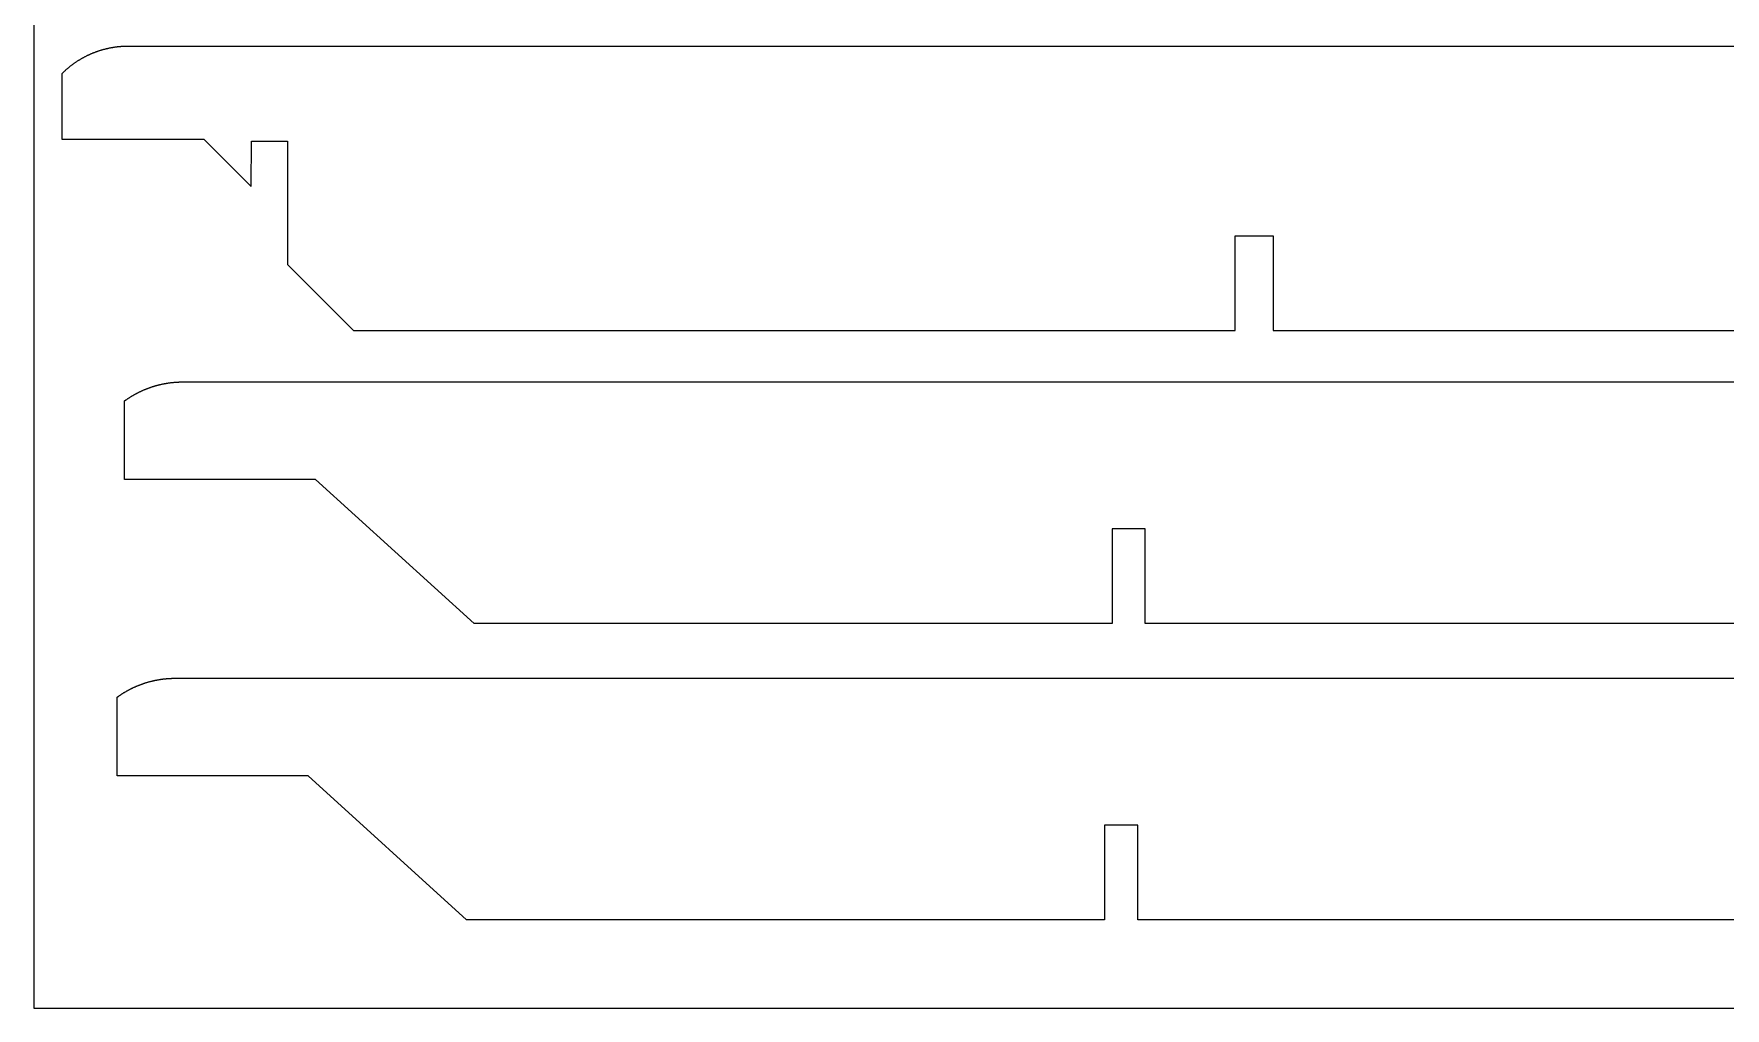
# Model space of a CAD drawing. Header units: inches. Extents: x -1514 to 1282, y -2074 to 286.
# Drawn here: x -571.68 to -553.84, y -668.26 to -657.97 of the extents above; entities that cross this region are included whole.
import ezdxf

# ---------------------------------------------------------------- set-up
doc = ezdxf.new("R2010")
doc.units = ezdxf.units.IN
doc.header["$LTSCALE"] = 0.1
doc.header["$MEASUREMENT"] = 0
doc.layers.add('pic', color=1, linetype='Continuous')

msp = doc.modelspace()

# ---------------------------------------------------------------- linework, layer by layer
at = {"color": 7, "linetype": 'Continuous', "lineweight": 25}
for points in [[(-504.89707, -658.1067), (-570.69158, -658.1067), (-570.69768, -658.10672), (-570.70379, -658.10677), (-570.7099, -658.10687), (-570.71601, -658.107), (-570.72212, -658.10717), (-570.72823, -658.10738), (-570.73433, -658.10763), (-570.74044, -658.10791), (-570.74654, -658.10823), (-570.75265, -658.10859), (-570.75875, -658.10899), (-570.76484, -658.10942), (-570.77094, -658.10989), (-570.77703, -658.1104), (-570.78311, -658.11095), (-570.78919, -658.11154), (-570.79527, -658.11216), (-570.80134, -658.11282), (-570.80437, -658.11316), (-570.80737, -658.11351), (-570.81336, -658.11424), (-570.81934, -658.11501), (-570.82533, -658.11581), (-570.83131, -658.11665), (-570.8373, -658.11753), (-570.84327, -658.11844), (-570.84925, -658.1194), (-570.85522, -658.12039), (-570.86118, -658.12141), (-570.86715, -658.12248), (-570.8731, -658.12358), (-570.87906, -658.12472), (-570.885, -658.12589), (-570.89094, -658.12711), (-570.89688, -658.12835), (-570.90281, -658.12964), (-570.90873, -658.13096), (-570.91464, -658.13232), (-570.92055, -658.13371), (-570.92645, -658.13514), (-570.93234, -658.13661), (-570.93822, -658.13811), (-570.9441, -658.13965), (-570.94996, -658.14123), (-570.95582, -658.14284), (-570.96167, -658.14448), (-570.9675, -658.14616), (-570.97333, -658.14788), (-570.97914, -658.14963), (-570.98495, -658.15142), (-570.99074, -658.15324), (-570.99652, -658.15509), (-571.00229, -658.15699), (-571.00805, -658.15891), (-571.01379, -658.16087), (-571.01952, -658.16287), (-571.02524, -658.1649), (-571.03095, -658.16697), (-571.03664, -658.16907), (-571.04231, -658.1712), (-571.04797, -658.17337), (-571.05362, -658.17557), (-571.05925, -658.17781), (-571.06487, -658.18008), (-571.07047, -658.18238), (-571.07605, -658.18472), (-571.08162, -658.18709), (-571.08717, -658.18949), (-571.0927, -658.19193), (-571.09822, -658.1944), (-571.10372, -658.19691), (-571.1092, -658.19945), (-571.11466, -658.20202), (-571.1201, -658.20462), (-571.12552, -658.20726), (-571.13093, -658.20993), (-571.13633, -658.21264), (-571.14171, -658.21538), (-571.14708, -658.21816), (-571.15243, -658.22097), (-571.15776, -658.22382), (-571.16308, -658.2267), (-571.16839, -658.22962), (-571.17368, -658.23256), (-571.17895, -658.23555), (-571.1842, -658.23856), (-571.18944, -658.24161), (-571.19466, -658.24469), (-571.19986, -658.24781), (-571.20505, -658.25095), (-571.21021, -658.25413), (-571.21536, -658.25734), (-571.22049, -658.26059), (-571.2256, -658.26386), (-571.23069, -658.26717), (-571.23576, -658.27051), (-571.24081, -658.27388), (-571.24584, -658.27728), (-571.25085, -658.28071), (-571.25584, -658.28417), (-571.26081, -658.28767), (-571.26576, -658.29119), (-571.27069, -658.29474), (-571.27559, -658.29832), (-571.28047, -658.30194), (-571.28533, -658.30558), (-571.29017, -658.30925), (-571.29498, -658.31295), (-571.29977, -658.31668), (-571.30454, -658.32044), (-571.30928, -658.32422), (-571.314, -658.32804), (-571.31869, -658.33188), (-571.32336, -658.33575), (-571.32801, -658.33965), (-571.33263, -658.34357), (-571.33722, -658.34752), (-571.34179, -658.3515), (-571.34633, -658.35551), (-571.35085, -658.35954), (-571.35534, -658.3636), (-571.3598, -658.36769), (-571.36424, -658.3718), (-571.36864, -658.37594), (-571.37302, -658.3801), (-571.37737, -658.38429), (-571.3817, -658.38851), (-571.38599, -658.39275), (-571.39026, -658.39701), (-571.39026, -659.08672), (-569.89026, -659.08672), (-569.39026, -659.58672), (-569.38807, -659.1067), (-569.00856, -659.1067), (-569.00856, -660.41017), (-568.31203, -661.1067), (-559.00856, -661.1067), (-559.00856, -660.1067), (-558.60856, -660.1067), (-558.60856, -661.1067), (-548.60856, -661.1067)], [(-549.90777, -664.19818), (-559.95777, -664.19818), (-559.95777, -663.19818), (-560.30777, -663.19818), (-560.30777, -664.19818), (-567.03904, -664.19818), (-568.71198, -662.67817), (-570.72732, -662.67817), (-570.72732, -661.84913), (-570.71289, -661.83877), (-570.70881, -661.83587), (-570.70471, -661.83299), (-570.7006, -661.83013), (-570.69647, -661.8273), (-570.69233, -661.82448), (-570.68817, -661.82168), (-570.684, -661.8189), (-570.67981, -661.81615), (-570.67561, -661.81341), (-570.67139, -661.81069), (-570.66716, -661.808), (-570.66291, -661.80532), (-570.65865, -661.80267), (-570.65438, -661.80003), (-570.65009, -661.79742), (-570.64579, -661.79483), (-570.64147, -661.79225), (-570.63714, -661.7897), (-570.6328, -661.78717), (-570.62845, -661.78466), (-570.62408, -661.78217), (-570.6197, -661.77971), (-570.6153, -661.77726), (-570.6109, -661.77483), (-570.60648, -661.77243), (-570.60205, -661.77005), (-570.59761, -661.76769), (-570.59316, -661.76535), (-570.58869, -661.76303), (-570.58422, -661.76073), (-570.57973, -661.75846), (-570.57523, -661.75621), (-570.57072, -661.75398), (-570.5662, -661.75177), (-570.56167, -661.74958), (-570.55713, -661.74742), (-570.55258, -661.74528), (-570.54802, -661.74315), (-570.54344, -661.74106), (-570.53886, -661.73898), (-570.53427, -661.73693), (-570.52967, -661.7349), (-570.52506, -661.73289), (-570.52044, -661.7309), (-570.51581, -661.72894), (-570.51117, -661.727), (-570.50653, -661.72508), (-570.50187, -661.72319), (-570.49721, -661.72132), (-570.49254, -661.71947), (-570.48786, -661.71764), (-570.48317, -661.71584), (-570.47847, -661.71406), (-570.47377, -661.71231), (-570.46906, -661.71058), (-570.46434, -661.70887), (-570.45962, -661.70718), (-570.45489, -661.70552), (-570.45015, -661.70388), (-570.4454, -661.70227), (-570.44065, -661.70068), (-570.43589, -661.69911), (-570.43113, -661.69757), (-570.42635, -661.69605), (-570.42158, -661.69456), (-570.4168, -661.69309), (-570.41201, -661.69164), (-570.40721, -661.69022), (-570.40239, -661.68882), (-570.39757, -661.68744), (-570.39273, -661.68608), (-570.38789, -661.68475), (-570.38304, -661.68344), (-570.37818, -661.68216), (-570.37331, -661.6809), (-570.36844, -661.67966), (-570.36356, -661.67844), (-570.35867, -661.67725), (-570.35378, -661.67609), (-570.34888, -661.67494), (-570.34398, -661.67382), (-570.33906, -661.67273), (-570.33414, -661.67165), (-570.32922, -661.6706), (-570.32429, -661.66958), (-570.31936, -661.66858), (-570.31442, -661.6676), (-570.30947, -661.66665), (-570.30452, -661.66572), (-570.29956, -661.66481), (-570.2946, -661.66393), (-570.28964, -661.66307), (-570.28467, -661.66223), (-570.2797, -661.66142), (-570.27472, -661.66064), (-570.26974, -661.65987), (-570.26475, -661.65913), (-570.25976, -661.65842), (-570.25477, -661.65773), (-570.24978, -661.65706), (-570.24478, -661.65642), (-570.23978, -661.6558), (-570.23478, -661.6552), (-570.22977, -661.65463), (-570.22476, -661.65408), (-570.21975, -661.65356), (-570.21474, -661.65306), (-570.20972, -661.65259), (-570.20471, -661.65214), (-570.19969, -661.65171), (-570.19467, -661.65131), (-570.18965, -661.65093), (-570.18463, -661.65058), (-570.17961, -661.65025), (-570.17459, -661.64994), (-570.16956, -661.64966), (-570.16454, -661.6494), (-570.15952, -661.64917), (-570.15449, -661.64896), (-570.14947, -661.64878), (-570.14445, -661.64862), (-570.13943, -661.64849), (-570.1344, -661.64838), (-570.12938, -661.64829), (-570.12436, -661.64823), (-570.11935, -661.64819), (-570.11436, -661.64818), (-508.12272, -661.64818)], [(-549.98657, -667.3255), (-560.03657, -667.3255), (-560.03657, -666.3255), (-560.38657, -666.3255), (-560.38657, -667.3255), (-567.11783, -667.3255), (-568.79078, -665.80548), (-570.80612, -665.80548), (-570.80612, -664.97644), (-570.79168, -664.96608), (-570.7876, -664.96319), (-570.7835, -664.96031), (-570.77939, -664.95745), (-570.77526, -664.95461), (-570.77112, -664.9518), (-570.76696, -664.949), (-570.76279, -664.94622), (-570.7586, -664.94346), (-570.7544, -664.94073), (-570.75018, -664.93801), (-570.74595, -664.93531), (-570.7417, -664.93264), (-570.73744, -664.92998), (-570.73317, -664.92735), (-570.72888, -664.92473), (-570.72458, -664.92214), (-570.72026, -664.91957), (-570.71594, -664.91702), (-570.71159, -664.91449), (-570.70724, -664.91198), (-570.70287, -664.90949), (-570.69849, -664.90702), (-570.6941, -664.90458), (-570.68969, -664.90215), (-570.68528, -664.89975), (-570.68085, -664.89736), (-570.6764, -664.895), (-570.67195, -664.89266), (-570.66749, -664.89035), (-570.66301, -664.88805), (-570.65852, -664.88578), (-570.65402, -664.88352), (-570.64951, -664.88129), (-570.64499, -664.87909), (-570.64046, -664.8769), (-570.63592, -664.87473), (-570.63137, -664.87259), (-570.62681, -664.87047), (-570.62224, -664.86837), (-570.61765, -664.8663), (-570.61306, -664.86424), (-570.60846, -664.86221), (-570.60385, -664.86021), (-570.59923, -664.85822), (-570.5946, -664.85626), (-570.58997, -664.85432), (-570.58532, -664.8524), (-570.58067, -664.85051), (-570.576, -664.84863), (-570.57133, -664.84679), (-570.56665, -664.84496), (-570.56196, -664.84316), (-570.55727, -664.84138), (-570.55256, -664.83963), (-570.54785, -664.83789), (-570.54314, -664.83618), (-570.53841, -664.8345), (-570.53368, -664.83284), (-570.52894, -664.8312), (-570.52419, -664.82959), (-570.51944, -664.828), (-570.51468, -664.82643), (-570.50992, -664.82489), (-570.50515, -664.82337), (-570.50037, -664.82188), (-570.49559, -664.82041), (-570.4908, -664.81896), (-570.48601, -664.81754), (-570.48119, -664.81614), (-570.47636, -664.81476), (-570.47152, -664.8134), (-570.46668, -664.81207), (-570.46183, -664.81076), (-570.45697, -664.80947), (-570.45211, -664.80821), (-570.44723, -664.80697), (-570.44235, -664.80576), (-570.43747, -664.80457), (-570.43257, -664.8034), (-570.42767, -664.80226), (-570.42277, -664.80114), (-570.41786, -664.80004), (-570.41294, -664.79897), (-570.40801, -664.79792), (-570.40308, -664.7969), (-570.39815, -664.79589), (-570.39321, -664.79492), (-570.38826, -664.79396), (-570.38331, -664.79303), (-570.37836, -664.79213), (-570.3734, -664.79124), (-570.36843, -664.79038), (-570.36346, -664.78955), (-570.35849, -664.78874), (-570.35351, -664.78795), (-570.34853, -664.78719), (-570.34354, -664.78645), (-570.33856, -664.78573), (-570.33356, -664.78504), (-570.32857, -664.78438), (-570.32357, -664.78373), (-570.31857, -664.78311), (-570.31357, -664.78252), (-570.30856, -664.78195), (-570.30355, -664.7814), (-570.29854, -664.78088), (-570.29353, -664.78038), (-570.28852, -664.7799), (-570.2835, -664.77945), (-570.27848, -664.77903), (-570.27347, -664.77862), (-570.26845, -664.77825), (-570.26342, -664.77789), (-570.2584, -664.77756), (-570.25338, -664.77726), (-570.24836, -664.77698), (-570.24333, -664.77672), (-570.23831, -664.77649), (-570.23329, -664.77628), (-570.22826, -664.7761), (-570.22324, -664.77594), (-570.21822, -664.7758), (-570.2132, -664.77569), (-570.20818, -664.77561), (-570.20316, -664.77555), (-570.19814, -664.77551), (-570.19315, -664.7755), (-508.20151, -664.7755)]]:
    msp.add_lwpolyline(points, dxfattribs=at)
at = {"layer": 'pic', "color": 1}
msp.add_lwpolyline([(-571.68465, -668.25742), (-458.18465, -668.25742), (-458.18465, -625.25742), (-571.68465, -625.25742)], close=True, dxfattribs=at)

doc.saveas('drawing.dxf')
